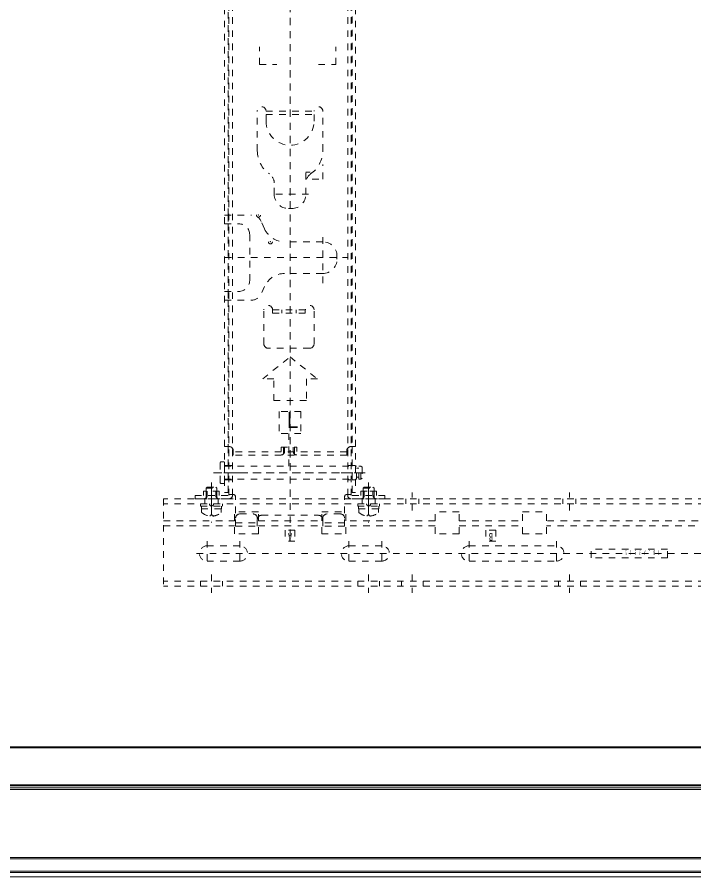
# Model space of a CAD drawing. Units: millimetres, scale not verified. Extents: x -62 to 63, y -57 to 57.
# Drawn here: x -38.62 to -28.29, y -1.8 to 11.32 of the extents above; entities that cross this region are included whole.
import ezdxf
from ezdxf.enums import TextEntityAlignment as Align

# ---------------------------------------------------------------- set-up
doc = ezdxf.new("R2010")
doc.units = ezdxf.units.MM
doc.header["$LTSCALE"] = 0.125
doc.header["$PDMODE"] = 32
doc.header["$PDSIZE"] = 0.0625
doc.linetypes.add('USER5', pattern=[1.4, 0.7, -0.7])
doc.layers.add('0-5_GAIKEI', color=1, linetype='USER5', lineweight=18)
doc.styles.add('ＭＳ ゴシック', font='')
doc.styles.get('ＭＳ ゴシック').set_extended_font_data('MS Gothic')

msp = doc.modelspace()

# ---------------------------------------------------------------- linework, layer by layer
at = {"layer": '0-5_GAIKEI'}
for p, q in [((-34.4514, 3.4018), (-34.4514, 20.5046)), ((-34.4514, 20.1119), (-34.4514, 4.0652)), ((-35.4514, 19.8685), (-35.4514, 4.0685)), ((-33.4514, 19.8685), (-33.4514, 4.0685)), ((-35.3847, 4.0218), (-35.3847, 19.8151)), ((-35.3314, 4.0218), (-35.3314, 19.8151)), ((-33.5714, 4.0218), (-33.5714, 19.8151)), ((-33.5181, 4.0218), (-33.5181, 19.8151)), ((-33.5047, 19.7318), (-33.5047, 4.7685)), ((-35.3981, 17.0018), (-35.3981, 8.3018)), ((-34.9181, 10.6018), (-34.9181, 10.8685)), ((-33.7514, 10.6018), (-33.7514, 10.8685)), ((-34.9181, 10.6018), (-34.6514, 10.6018)), ((-34.0181, 10.6018), (-33.7514, 10.6018)), ((-34.9514, 9.2851), (-34.9514, 9.8885)), ((-34.8181, 9.7351), (-34.8181, 9.8885)), ((-34.8181, 9.8885), (-34.0847, 9.8885)), ((-34.0847, 9.7351), (-34.0847, 9.8885)), ((-33.9514, 9.2851), (-33.9514, 9.8885)), ((-34.8181, 9.8351), (-34.0847, 9.8351)), ((-34.1435, 8.9586), (-34.2097, 8.9586)), ((-34.2097, 8.8447), (-34.2097, 8.9586)), ((-34.6931, 8.6185), (-34.6931, 8.7919)), ((-34.2097, 8.6185), (-34.2097, 8.7919)), ((-34.1689, 8.6185), (-34.7231, 8.6185)), ((-34.4764, 8.4018), (-34.4264, 8.4018)), ((-34.4764, 8.4018), (-34.4264, 8.4018)), ((-35.4514, 8.3018), (-35.0426, 8.3018)), ((-35.4514, 8.1685), (-35.2347, 8.1685)), ((-34.8398, 8.0903), (-34.8906, 8.2034)), ((-33.9514, 7.2631), (-33.9514, 8.0397)), ((-35.0681, 7.3018), (-35.0681, 8.0018)), ((-33.9514, 7.8935), (-34.5357, 7.8935)), ((-35.4479, 7.6518), (-33.5656, 7.6518)), ((-33.7347, 7.6268), (-33.7347, 7.6768)), ((-33.9514, 7.4101), (-34.5357, 7.4101)), ((-35.4514, 7.1351), (-35.2347, 7.1351)), ((-34.8398, 7.2133), (-34.8906, 7.1002)), ((-35.4514, 7.0018), (-35.0426, 7.0018)), ((-35.3981, 7.0018), (-35.3981, 4.7685)), ((-34.8514, 6.3351), (-34.8514, 6.8551)), ((-34.2181, 6.8551), (-34.7181, 6.8551)), ((-34.7181, 6.8018), (-34.7181, 6.8551)), ((-34.5764, 6.8018), (-34.5764, 6.8551)), ((-34.3597, 6.8018), (-34.3597, 6.8551)), ((-34.2181, 6.8018), (-34.2181, 6.8551)), ((-34.0847, 6.3351), (-34.0847, 6.8551)), ((-34.2181, 6.8018), (-34.7181, 6.8018)), ((-34.1514, 6.2685), (-34.7847, 6.2685)), ((-34.8681, 5.8018), (-34.4514, 6.1351)), ((-34.7014, 5.8018), (-34.8681, 5.8018)), ((-34.7014, 5.4685), (-34.7014, 5.8018)), ((-34.2014, 5.8018), (-34.2014, 5.4685)), ((-34.2014, 5.4685), (-34.7014, 5.4685)), ((-34.2847, 5.3018), (-34.6181, 5.3018)), ((-34.6181, 5.3018), (-34.6181, 4.9685)), ((-34.2847, 5.3018), (-34.2847, 4.9685)), ((-34.4681, 4.4677), (-34.4681, 5.0327)), ((-34.2847, 4.9685), (-34.6181, 4.9685)), ((-35.4514, 4.7685), (-35.3847, 4.7685)), ((-35.3981, 4.7685), (-35.3981, 4.0685)), ((-34.5881, 4.7593), (-34.3481, 4.7593)), ((-34.5881, 4.6927), (-34.5881, 4.7593)), ((-34.5514, 4.654), (-34.5514, 4.7593)), ((-34.5347, 4.6927), (-34.5347, 4.7593)), ((-34.4014, 4.6927), (-34.4014, 4.7593)), ((-34.3847, 4.654), (-34.3847, 4.7593)), ((-34.3481, 4.6927), (-34.3481, 4.7593)), ((-33.4514, 4.7685), (-33.5181, 4.7685)), ((-33.5047, 4.7685), (-33.5047, 4.0685)), ((-35.3181, 4.7018), (-35.3181, 4.6351)), ((-33.5847, 4.6885), (-35.3181, 4.6885)), ((-33.5847, 4.6351), (-35.3181, 4.6351)), ((-33.5847, 4.7018), (-33.5847, 4.6351)), ((-35.5181, 4.2185), (-35.5181, 4.5185)), ((-35.5014, 4.5351), (-35.4681, 4.5351)), ((-35.4514, 4.2185), (-35.4514, 4.5185)), ((-35.4514, 4.4768), (-35.3981, 4.4768)), ((-35.4514, 4.4685), (-33.4347, 4.4685)), ((-35.3314, 4.4768), (-35.3847, 4.4768)), ((-33.5181, 4.4768), (-33.5714, 4.4768)), ((-33.4514, 4.4768), (-33.5047, 4.4768)), ((-33.4347, 4.2685), (-33.4347, 4.4685)), ((-33.4014, 4.2685), (-33.4014, 4.4685)), ((-33.3681, 4.4685), (-33.4014, 4.4685)), ((-33.3681, 4.2685), (-33.3681, 4.4685)), ((-33.3681, 4.4685), (-33.3514, 4.4518)), ((-35.6181, 4.3685), (-33.2799, 4.3685)), ((-35.5942, 4.3685), (-33.3019, 4.3685)), ((-35.2099, 4.3685), (-35.465, 4.3685)), ((-33.3726, 4.3685), (-33.6902, 4.3685)), ((-33.4014, 4.4351), (-33.4347, 4.4351)), ((-33.3514, 4.4518), (-33.3514, 4.2851)), ((-35.6514, 4.2202), (-35.6514, 3.6094)), ((-35.5014, 4.2018), (-35.4681, 4.2018)), ((-35.4514, 4.2685), (-33.4347, 4.2685)), ((-35.4514, 4.2601), (-35.3981, 4.2601)), ((-35.3314, 4.2601), (-35.3847, 4.2601)), ((-33.5181, 4.2601), (-33.5714, 4.2601)), ((-33.4514, 4.2601), (-33.5047, 4.2601)), ((-33.4014, 4.3018), (-33.4347, 4.3018)), ((-33.3681, 4.2685), (-33.4014, 4.2685)), ((-33.3681, 4.2685), (-33.3514, 4.2851)), ((-33.2514, 4.2202), (-33.2514, 3.6094)), ((-35.7714, 4.0885), (-35.7714, 4.0218)), ((-35.5314, 4.0885), (-35.7714, 4.0885)), ((-35.5314, 4.0885), (-35.7714, 4.0885)), ((-35.7714, 4.0218), (-35.7714, 4.0885)), ((-35.7347, 4.1307), (-35.7347, 4.0885)), ((-35.7347, 3.9831), (-35.7347, 4.0885)), ((-35.7181, 4.0218), (-35.7181, 4.0885)), ((-35.717, 4.1485), (-35.5859, 4.1485)), ((-35.6514, 3.8685), (-35.6514, 4.1885)), ((-35.5859, 4.1485), (-35.5681, 4.1307)), ((-35.5847, 4.0218), (-35.5847, 4.0885)), ((-35.5681, 4.1307), (-35.5681, 4.0885)), ((-35.5681, 3.9831), (-35.5681, 4.0885)), ((-35.5314, 4.0218), (-35.5314, 4.0885)), ((-35.5314, 4.0218), (-35.5314, 4.0885)), ((-33.3714, 4.0885), (-33.3714, 4.0218)), ((-33.1314, 4.0885), (-33.3714, 4.0885)), ((-33.3347, 4.1307), (-33.3347, 4.0885)), ((-33.3347, 3.9831), (-33.3347, 4.0885)), ((-33.3181, 4.0218), (-33.3181, 4.0885)), ((-33.317, 4.1485), (-33.1859, 4.1485)), ((-33.2514, 3.8685), (-33.2514, 4.1885)), ((-33.1859, 4.1485), (-33.1681, 4.1307)), ((-33.1847, 4.0218), (-33.1847, 4.0885)), ((-33.1681, 4.1307), (-33.1681, 4.0885)), ((-33.1681, 3.9831), (-33.1681, 4.0885)), ((-33.1314, 4.0218), (-33.1314, 4.0885)), ((-33.1314, 4.0218), (-33.1314, 4.0885)), ((-9.7181, 3.9685), (-36.3847, 3.9685)), ((-36.3847, 3.9685), (-36.3847, 2.6351)), ((-35.9014, 4.0218), (-35.3847, 4.0218)), ((-35.9014, 4.0218), (-35.9014, 3.9685)), ((-35.9014, 3.9685), (-35.3847, 3.9685)), ((-35.7514, 3.8918), (-35.7514, 3.9685)), ((-35.6514, 3.7918), (-35.6514, 4.0685)), ((-35.5514, 3.8918), (-35.5514, 3.9685)), ((-35.3981, 4.0685), (-35.4514, 4.0685)), ((-35.3314, 4.0351), (-35.3847, 4.0351)), ((-35.3181, 4.0351), (-35.3314, 4.0351)), ((-35.2847, 3.5518), (-35.2847, 4.0018)), ((-33.6181, 3.5518), (-33.6181, 4.0018)), ((-33.5847, 4.0351), (-33.5714, 4.0351)), ((-33.5714, 4.0351), (-33.5181, 4.0351)), ((-33.0014, 4.0218), (-33.5181, 4.0218)), ((-33.0014, 3.9685), (-33.5181, 3.9685)), ((-33.5047, 4.0685), (-33.4514, 4.0685)), ((-33.3514, 3.8918), (-33.3514, 3.9685)), ((-33.2514, 3.7918), (-33.2514, 4.0685)), ((-33.1514, 3.8918), (-33.1514, 3.9685)), ((-33.0014, 4.0218), (-33.0014, 3.9685)), ((-32.6847, 3.8918), (-32.6847, 3.9685)), ((-32.5847, 3.7918), (-32.5847, 4.0685)), ((-32.4847, 3.8918), (-32.4847, 3.9685)), ((-30.2847, 3.8918), (-30.2847, 3.9685)), ((-30.1847, 3.7918), (-30.1847, 4.0685)), ((-30.0847, 3.8918), (-30.0847, 3.9685)), ((-9.7181, 3.8918), (-36.3847, 3.8918)), ((-35.8181, 3.8585), (-35.8181, 3.8918)), ((-35.8181, 3.8918), (-35.4847, 3.8918)), ((-35.8181, 3.8585), (-35.4847, 3.8585)), ((-35.8047, 3.8151), (-35.8047, 3.8585)), ((-35.8047, 3.8151), (-35.4981, 3.8151)), ((-35.8014, 3.8151), (-35.8014, 3.7601)), ((-35.5014, 3.8151), (-35.5014, 3.7601)), ((-35.4981, 3.8585), (-35.4981, 3.8151)), ((-35.4847, 3.8918), (-35.4847, 3.8585)), ((-33.4181, 3.8585), (-33.4181, 3.8918)), ((-33.4181, 3.8918), (-33.0847, 3.8918)), ((-33.4181, 3.8585), (-33.0847, 3.8585)), ((-33.4047, 3.8151), (-33.4047, 3.8585)), ((-33.4047, 3.8151), (-33.0981, 3.8151)), ((-33.4014, 3.8151), (-33.4014, 3.7601)), ((-33.1014, 3.8151), (-33.1014, 3.7601)), ((-33.0981, 3.8585), (-33.0981, 3.8151)), ((-33.0847, 3.8918), (-33.0847, 3.8585)), ((-35.6714, 3.706), (-35.6714, 3.7194)), ((-34.9347, 3.7685), (-35.3014, 3.7685)), ((-35.3014, 3.4351), (-35.3014, 3.7685)), ((-35.2181, 3.7385), (-35.0181, 3.7385)), ((-34.9347, 3.4351), (-34.9347, 3.7685)), ((-34.8847, 3.7185), (-34.0181, 3.7185)), ((-33.9681, 3.7685), (-33.6014, 3.7685)), ((-33.9681, 3.4351), (-33.9681, 3.7685)), ((-33.6847, 3.7385), (-33.8847, 3.7385)), ((-33.6014, 3.4351), (-33.6014, 3.7685)), ((-33.2714, 3.706), (-33.2714, 3.7194)), ((-31.8681, 3.7685), (-32.2347, 3.7685)), ((-32.2347, 3.4351), (-32.2347, 3.7685)), ((-31.8681, 3.4351), (-31.8681, 3.7685)), ((-30.9014, 3.7685), (-30.5347, 3.7685)), ((-30.9014, 3.4351), (-30.9014, 3.7685)), ((-30.5347, 3.4351), (-30.5347, 3.7685)), ((-36.3847, 3.6351), (-35.3014, 3.6351)), ((-36.3847, 3.5585), (-35.3014, 3.5585)), ((-35.2847, 3.6051), (-34.9514, 3.6051)), ((-35.2847, 3.5518), (-34.9514, 3.5518)), ((-34.9514, 3.5518), (-34.9514, 3.6718)), ((-34.9347, 3.6351), (-33.9681, 3.6351)), ((-34.9347, 3.5585), (-33.9681, 3.5585)), ((-33.9514, 3.5518), (-33.9514, 3.6718)), ((-33.6181, 3.6051), (-33.9514, 3.6051)), ((-33.6181, 3.5518), (-33.9514, 3.5518)), ((-32.2347, 3.6351), (-33.6014, 3.6351)), ((-32.2347, 3.5585), (-33.6014, 3.5585)), ((-31.8681, 3.6351), (-30.9014, 3.6351)), ((-31.8681, 3.5585), (-30.9014, 3.5585)), ((-23.2212, 3.6351), (-30.5347, 3.6351)), ((-23.2694, 3.5585), (-30.5347, 3.5585)), ((-34.9347, 3.4351), (-35.3014, 3.4351)), ((-34.5264, 3.4918), (-34.5264, 3.3251)), ((-34.3764, 3.4918), (-34.5264, 3.4918)), ((-34.3764, 3.4918), (-34.3764, 3.3251)), ((-33.9681, 3.4351), (-33.6014, 3.4351)), ((-31.8681, 3.4351), (-32.2347, 3.4351)), ((-31.3097, 3.4918), (-31.3097, 3.3251)), ((-30.9014, 3.4351), (-30.5347, 3.4351)), ((-35.7181, 3.3242), (-35.7181, 2.9513)), ((-35.2181, 3.3242), (-35.2181, 2.9513)), ((-34.3764, 3.3251), (-34.5264, 3.3251)), ((-33.5514, 3.3242), (-33.5514, 2.9513)), ((-33.0514, 3.3242), (-33.0514, 2.9513)), ((-31.7181, 3.3242), (-31.7181, 2.9513)), ((-31.3097, 3.3251), (-31.4597, 3.3251)), ((-30.3847, 3.3242), (-30.3847, 2.9513)), ((-35.7181, 3.2518), (-35.2181, 3.2518)), ((-33.5514, 3.2518), (-33.0514, 3.2518)), ((-31.7181, 3.2518), (-30.3847, 3.2518)), ((-28.6847, 3.2018), (-29.8514, 3.2018)), ((-29.8514, 3.0685), (-29.8514, 3.2018)), ((-28.6847, 3.0685), (-28.6847, 3.2018)), ((-10.1785, 3.1351), (-35.9736, 3.1351)), ((-28.6847, 3.0685), (-29.8514, 3.0685)), ((-35.7181, 3.0185), (-35.2181, 3.0185)), ((-33.5514, 3.0185), (-33.0514, 3.0185)), ((-31.7181, 3.0185), (-30.3847, 3.0185)), ((-35.6514, 2.8118), (-35.6514, 2.5351)), ((-33.2514, 2.8118), (-33.2514, 2.5351)), ((-32.5847, 2.8118), (-32.5847, 2.5351)), ((-30.1847, 2.8118), (-30.1847, 2.5351)), ((-9.7181, 2.7118), (-36.3847, 2.7118)), ((-9.7181, 2.6351), (-36.3847, 2.6351)), ((-35.8181, 2.6351), (-35.8181, 2.7118)), ((-35.4847, 2.6351), (-35.4847, 2.7118)), ((-33.4181, 2.6351), (-33.4181, 2.7118)), ((-33.0847, 2.6351), (-33.0847, 2.7118)), ((-32.7514, 2.6351), (-32.7514, 2.7118)), ((-32.4181, 2.6351), (-32.4181, 2.7118)), ((-30.3514, 2.6351), (-30.3514, 2.7118)), ((-30.0181, 2.6351), (-30.0181, 2.7118))]:
    msp.add_line(p, q, dxfattribs=at)
at = {"layer": '0-5_GAIKEI', "linetype": 'Continuous'}
for p, q in [((0.8486, 0.1851), (-46.9514, 0.1851)), ((-47.5426, -0.4451), (1.4398, -0.4451)), ((1.4398, -0.4687), (-47.5426, -0.4687)), ((1.3653, -0.3982), (-47.4681, -0.3982)), ((-47.4681, -0.402), (1.3653, -0.402)), ((1.3653, -0.4118), (-47.4681, -0.4118)), ((-48.5537, -1.509), (2.4509, -1.509)), ((2.4509, -1.5265), (-48.5537, -1.5265)), ((-48.7408, -1.7136), (2.638, -1.7136)), ((2.638, -1.7374), (-48.7408, -1.7374))]:
    msp.add_line(p, q, dxfattribs=at)
at = {"layer": '0-5_GAIKEI', "color": 7, "linetype": 'Continuous'}
msp.add_line((2.7153, -1.8015), (-48.8181, -1.8015), dxfattribs=at)
at = {"layer": '0-5_GAIKEI', "linetype": 'Continuous'}
msp.add_lwpolyline([(0.8486, 27.0685), (0.8486, 0.1685), (-46.9514, 0.1685)], dxfattribs=at)
at = {"layer": '0-5_GAIKEI'}
for points in [[(-34.1133, 8.8518), (-33.9514, 8.8518), (-33.9514, 9.0718)], [(-35.3981, 8.3018), (-35.3981, 8.1685), (-35.3981, 7.1351), (-35.3981, 7.0018)], [(-34.4514, 6.1351), (-34.0347, 5.8018), (-34.2014, 5.8018)], [(-35.717, 4.1485), (-35.7347, 4.1307), (-35.5681, 4.1307)], [(-33.3714, 4.0218), (-33.3714, 4.0885), (-33.1314, 4.0885)], [(-33.317, 4.1485), (-33.3347, 4.1307), (-33.1681, 4.1307)], [(-35.6314, 3.706), (-35.6314, 3.7194), (-35.6714, 3.7194)], [(-33.2314, 3.706), (-33.2314, 3.7194), (-33.2714, 3.7194)], [(-31.3097, 3.4918), (-31.4597, 3.4918), (-31.4597, 3.3251)]]:
    msp.add_lwpolyline(points, dxfattribs=at)
for centre, radius, start, end in [((-34.8847, 9.8885), 0.0667, 0, 180), ((-34.0181, 9.8885), 0.0667, 0, 180), ((-34.4514, 9.7351), 0.3667, 180, 0), ((-34.5181, 9.2851), 0.4333, 180, 235.28851), ((-34.3847, 9.2851), 0.4333, 304.71149, 0), ((-34.8597, 8.7919), 0.1667, 0, 55.28851), ((-34.0431, 8.7919), 0.1667, 124.71149, 180), ((-34.4764, 8.6185), 0.2167, 180, 270), ((-34.4264, 8.6185), 0.2167, 270, 0), ((-35.0426, 8.1351), 0.1667, 24.17911, 90), ((-35.2347, 8.0018), 0.1667, 0, 90), ((-34.5357, 8.2268), 0.3333, 204.17911, 270), ((-33.9514, 7.6768), 0.2167, 0, 90), ((-33.9514, 7.6268), 0.2167, 270, 0), ((-34.5357, 7.0768), 0.3333, 90, 155.82089), ((-35.2347, 7.3018), 0.1667, 270, 0), ((-35.0426, 7.1685), 0.1667, 270, 335.82089), ((-34.7847, 6.8551), 0.0667, 0, 180), ((-34.1514, 6.8551), 0.0667, 0, 180), ((-34.7847, 6.3351), 0.0667, 180, 270), ((-34.1514, 6.3351), 0.0667, 270, 0), ((-35.3847, 4.7018), 0.0667, 0, 90), ((-33.5181, 4.7018), 0.0667, 90, 180), ((-34.5881, 4.6927), 0.0533, 270, 0), ((-34.3481, 4.6927), 0.0533, 180, 270), ((-35.5014, 4.5185), 0.0167, 90, 180), ((-35.4681, 4.5185), 0.0167, 0, 90), ((-35.5014, 4.2185), 0.0167, 180, 270), ((-35.4681, 4.2185), 0.0167, 270, 0), ((-35.7714, 4.0218), 0.0533, 270, 0), ((-35.5314, 4.0218), 0.0533, 180, 270), ((-35.3847, 4.0218), 0.0533, 270, 0), ((-35.3181, 4.0018), 0.0333, 0, 90), ((-33.5847, 4.0018), 0.0333, 90, 180), ((-33.5181, 4.0218), 0.0533, 180, 270), ((-33.3714, 4.0218), 0.0533, 270, 0), ((-33.1314, 4.0218), 0.0533, 180, 270), ((-35.6514, 3.9372), 0.2321, 229.72739, 265.05554), ((-35.6514, 3.9372), 0.2321, 274.94446, 310.27261), ((-35.2181, 3.6718), 0.0667, 90, 180), ((-35.0181, 3.6718), 0.0667, 0, 90), ((-34.8847, 3.6518), 0.0667, 90, 180), ((-34.0181, 3.6518), 0.0667, 0, 90), ((-33.8847, 3.6718), 0.0667, 90, 180), ((-33.6847, 3.6718), 0.0667, 0, 90), ((-33.2514, 3.9372), 0.2321, 229.72739, 265.05554), ((-33.2514, 3.9372), 0.2321, 274.94446, 310.27261), ((-35.7181, 3.1351), 0.1167, 90, 270), ((-35.2181, 3.1351), 0.1167, 270, 90), ((-33.5514, 3.1351), 0.1167, 90, 270), ((-33.0514, 3.1351), 0.1167, 270, 90), ((-31.7181, 3.1351), 0.1167, 90, 270), ((-30.3847, 3.1351), 0.1167, 270, 90)]:
    msp.add_arc(centre, radius, start, end, dxfattribs=at)
for p in [(-34.9347, 8.3018), (-34.7514, 7.8935), (-35.6514, 3.8918), (-33.2514, 3.8918)]:
    msp.add_point(p, dxfattribs=at)

# ---------------------------------------------------------------- texts
at = {"layer": '0-5_GAIKEI', "color": 7, "style": 'ＭＳ ゴシック', "width": 0.85}
msp.add_text('Ｌ', height=0.2444, dxfattribs=at).set_placement((-34.5568, 4.975), align=Align.BOTTOM_LEFT)
at = {"layer": '0-5_GAIKEI', "color": 7, "style": 'ＭＳ ゴシック', "width": 0.75}
for s, p in [('A', (-34.4202, 3.4848)), ('B', (-31.3535, 3.4865))]:
    msp.add_text(s, height=0.1222, rotation=180, dxfattribs=at).set_placement(p, align=Align.BOTTOM_LEFT)
at = {"layer": '0-5_GAIKEI', "color": 7, "insert": (-28.8105, 3.1839), "char_height": 0.07331, "attachment_point": 7, "rotation": 180, "style": 'ＭＳ ゴシック'}
msp.add_mtext('\\T4;\\W0.3;TBLA3865', dxfattribs=at)

doc.saveas('drawing.dxf')
